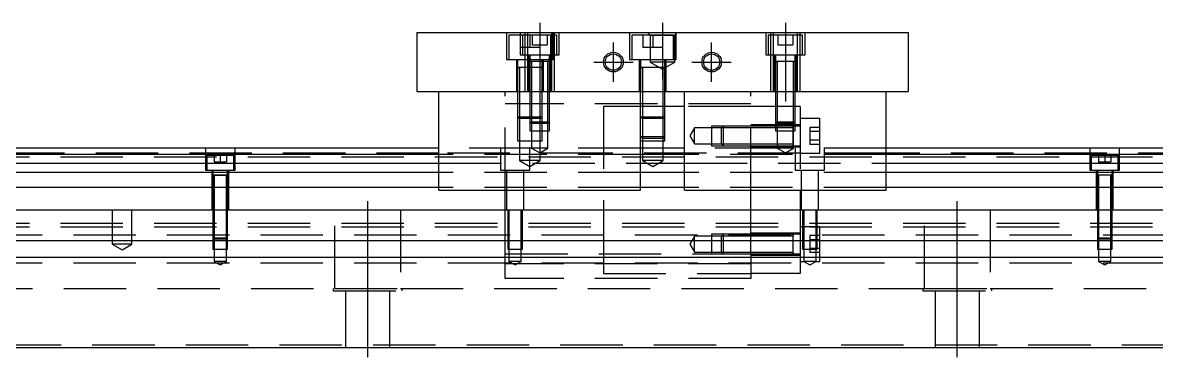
# Model space of a CAD drawing. Extents: x -11 to 902, y -261 to 77.
# Drawn here: x 219.8 to 450.5, y -220.8 to -152.8 of the extents above; entities that cross this region are included whole.
import ezdxf

# ---------------------------------------------------------------- set-up
doc = ezdxf.new("R2010")
doc.units = 0
doc.linetypes.add('CENTER', pattern=[50.8, 31.75, -6.35, 6.35, -6.35])
doc.linetypes.add('DASHED', pattern=[19.05, 12.7, -6.35])
doc.layers.get('0').update_dxf_attribs({"linetype": 'CONTINUOUS'})
doc.layers.add('CENTER', color=1, linetype='CENTER')

msp = doc.modelspace()

# ---------------------------------------------------------------- linework, layer by layer
at = {"color": 7, "linetype": 'CONTINUOUS'}
for p, q in [((300, -154.8), (400, -154.8)), ((300, -154.8), (300, -166.8)), ((400, -154.8), (400, -166.8)), ((300, -166.8), (400, -166.8)), ((304.5, -186.8), (304.5, -166.8)), ((345.5, -186.8), (345.5, -166.8)), ((354.5, -186.8), (354.5, -166.8)), ((395.5, -186.8), (395.5, -166.8)), ((304.5, -178.3), (0, -178.3)), ((304.5, -179.552272), (0, -179.552272)), ((354.5, -178.3), (345.5, -178.3)), ((354.5, -179.552272), (345.5, -179.552272)), ((700, -178.3), (395.5, -178.3)), ((700, -179.552272), (395.5, -179.552272)), ((0, -181.32668), (304.5, -181.32668)), ((345.5, -181.32668), (354.5, -181.32668)), ((395.5, -181.32668), (700, -181.32668)), ((304.5, -183.223076), (0, -183.223076)), ((354.5, -183.223076), (345.5, -183.223076)), ((700, -183.223076), (395.5, -183.223076)), ((304.5, -186.277372), (0, -186.277372)), ((304.5, -186.8), (345.5, -186.8)), ((354.5, -186.277372), (345.5, -186.277372)), ((354.5, -186.8), (395.5, -186.8)), ((700, -186.277372), (395.5, -186.277372)), ((0, -190.8), (700, -190.8)), ((700, -197.1), (0, -197.1)), ((700, -200.5), (0, -200.5)), ((0, -218.8), (700, -218.8))]:
    msp.add_line(p, q, dxfattribs=at)
at = {"color": 3, "linetype": 'DASHED'}
for p, q in [((318.25, -154.8), (318.25, -160.3)), ((321.5, -155.3), (318.75, -155.3)), ((318.75, -155.3), (318.75, -160.3)), ((321, -154.8), (321, -159.3)), ((328.5, -155.3), (321.5, -155.3)), ((321.5, -155.3), (321.5, -159.3)), ((322.000006, -154.8), (322.000006, -155.3)), ((322.000006, -155.3), (322.000006, -159.3)), ((322.5, -154.8), (322.5, -166.8)), ((323, -155.3), (323, -157.8)), ((323.5, -155.3), (323.5, -157.3)), ((325, -155.3), (325, -157.3)), ((326.5, -155.3), (326.5, -157.3)), ((327.25, -159.3), (327.25, -155.3)), ((327.5, -166.8), (327.5, -154.8)), ((327.75, -160.3), (327.75, -154.8)), ((327.999994, -155.3), (327.999994, -154.8)), ((327.999994, -159.3), (327.999994, -155.3)), ((328.5, -159.3), (328.5, -155.3)), ((329, -159.3), (329, -154.8)), ((343.25, -154.8), (343.25, -160.3)), ((352.25, -155.3), (343.75, -155.3)), ((343.75, -155.3), (343.75, -160.3)), ((346, -155.3), (346, -157.8)), ((347.5, -155.3), (347, -154.8)), ((347.5, -155.3), (347.5, -160.8)), ((347.5, -155.3), (352.5, -155.3)), ((348, -155.3), (348, -157.8)), ((350, -155.3), (350, -157.8)), ((352.25, -160.3), (352.25, -155.3)), ((352.5, -155.3), (353, -154.8)), ((352.5, -160.8), (352.5, -155.3)), ((352.75, -160.3), (352.75, -154.8)), ((371, -154.8), (371, -159.3)), ((378.5, -155.3), (371.5, -155.3)), ((371.5, -155.3), (371.5, -159.3)), ((372.000006, -154.8), (372.000006, -155.3)), ((372.000006, -155.3), (372.000006, -159.3)), ((372.5, -154.8), (372.5, -166.8)), ((373.5, -155.3), (373.5, -157.3)), ((375, -155.3), (375, -157.3)), ((376.5, -155.3), (376.5, -157.3)), ((377.5, -166.8), (377.5, -154.8)), ((377.999994, -155.3), (377.999994, -154.8)), ((377.999994, -159.3), (377.999994, -155.3)), ((378.5, -159.3), (378.5, -155.3)), ((379, -159.3), (379, -154.8)), ((321, -157.8), (323, -157.8)), ((323, -157.8), (325, -157.8)), ((323.5, -157.3), (325, -157.3)), ((325, -157.3), (326.5, -157.3)), ((325, -157.3), (325, -157.8)), ((346, -157.8), (348, -157.8)), ((348, -157.8), (350, -157.8)), ((373.5, -157.3), (375, -157.3)), ((375, -157.3), (376.5, -157.3)), ((318.25, -160.3), (327.75, -160.3)), ((320.25, -160.3), (320.25, -166.8)), ((320.5, -160.3), (320.5, -161.9)), ((321, -159.3), (329, -159.3)), ((322.000006, -159.3), (322.000006, -166.8)), ((322.75, -159.3), (322.75, -166.8)), ((327.000006, -160.7), (322.999994, -160.7)), ((327.000006, -160.7), (322.999994, -160.7)), ((327.000006, -160.7), (322.999994, -160.7)), ((323, -159.3), (323, -160.7)), ((323, -160.695), (323, -160.7)), ((323.216708, -160.7), (323, -160.7)), ((323, -160.7), (323, -166.8)), ((323, -160.7), (323, -160.705)), ((326.783332, -160.7), (323.216708, -160.7)), ((323.35, -160.7), (323.35, -166.8)), ((325.5, -160.7), (325.5, -160.3)), ((325.5, -161.9), (325.5, -160.7)), ((325.75, -166.8), (325.75, -160.3)), ((326.65, -166.8), (326.65, -160.7)), ((327, -160.7), (326.783332, -160.7)), ((327, -160.7), (327, -159.3)), ((327, -160.7), (327, -160.695)), ((327, -166.8), (327, -160.7)), ((327, -160.705), (327, -160.7)), ((327.25, -166.8), (327.25, -159.3)), ((327.999994, -166.8), (327.999994, -159.3)), ((343.25, -160.3), (352.75, -160.3)), ((345.25, -160.3), (345.25, -166.8)), ((345.5, -160.3), (345.5, -161.9)), ((352.5, -160.8), (347.5, -160.8)), ((347.5, -160.8), (350, -162.243376)), ((350, -162.243376), (352.5, -160.8)), ((350.5, -161.9), (350.5, -160.3)), ((350.75, -166.8), (350.75, -160.3)), ((371, -159.3), (379, -159.3)), ((372.000006, -159.3), (372.000006, -166.8)), ((372.75, -159.3), (372.75, -166.8)), ((377.000006, -160.7), (372.999994, -160.7)), ((377.000006, -160.7), (372.999994, -160.7)), ((377.000006, -160.7), (372.999994, -160.7)), ((377.000006, -160.7), (372.999994, -160.7)), ((373, -159.3), (373, -160.7)), ((373, -160.695), (373, -160.7)), ((373, -160.7), (373.216462, -160.7)), ((373.216708, -160.7), (373, -160.7)), ((373, -160.7), (373, -160.705)), ((373, -160.7), (373, -166.8)), ((376.783332, -160.7), (373.216708, -160.7)), ((373.35, -160.7), (373.35, -166.8)), ((376.65, -166.8), (376.65, -160.7)), ((377, -160.7), (376.783332, -160.7)), ((376.783538, -160.7), (377, -160.7)), ((377, -160.7), (377, -159.3)), ((377, -160.7), (377, -160.695)), ((377, -160.705), (377, -160.7)), ((377, -166.8), (377, -160.7)), ((377.25, -166.8), (377.25, -159.3)), ((377.999994, -166.8), (377.999994, -159.3)), ((325.500006, -161.9), (320.499994, -161.9)), ((322.000006, -161.9), (320.499994, -161.9)), ((320.5, -161.895), (320.5, -161.9)), ((320.5, -161.9), (320.757448, -161.9)), ((320.757468, -161.9), (320.5, -161.9)), ((320.5, -161.9), (320.5, -161.905)), ((320.5, -161.9), (320.5, -166.8)), ((321.999766, -161.9), (320.757468, -161.9)), ((320.9, -161.9), (320.9, -166.8)), ((323, -161.9), (321.999766, -161.9)), ((323, -161.9), (322.000006, -161.9)), ((323.35, -161.9), (323, -161.9)), ((323.350064, -161.9), (323, -161.9)), ((325.500006, -161.9), (323.35, -161.9)), ((325.242552, -161.9), (323.350064, -161.9)), ((325.1, -166.8), (325.1, -161.9)), ((325.5, -161.9), (325.242552, -161.9)), ((325.242602, -161.9), (325.5, -161.9)), ((325.5, -161.9), (325.5, -161.895)), ((325.5, -161.905), (325.5, -161.9)), ((325.5, -166.8), (325.5, -161.9)), ((350.500006, -161.9), (345.499994, -161.9)), ((350.500006, -161.9), (345.499994, -161.9)), ((345.5, -161.895), (345.5, -161.9)), ((345.5, -161.9), (345.757448, -161.9)), ((345.757468, -161.9), (345.5, -161.9)), ((345.5, -161.9), (345.5, -166.8)), ((345.5, -161.9), (345.5, -161.905)), ((350.242552, -161.9), (345.757468, -161.9)), ((345.9, -161.9), (345.9, -166.8)), ((350.1, -166.8), (350.1, -161.9)), ((350.5, -161.9), (350.242552, -161.9)), ((350.242602, -161.9), (350.5, -161.9)), ((350.5, -161.9), (350.5, -161.895)), ((350.5, -166.8), (350.5, -161.9)), ((350.5, -161.905), (350.5, -161.9)), ((318, -186.8), (318, -166.8)), ((320.5, -166.8), (320.5, -171.9)), ((320.500006, -166.8), (320.500006, -171.900006)), ((320.9, -166.8), (320.9, -172.3)), ((323, -166.8), (323, -172.95)), ((323.000006, -166.8), (323.000002, -172.95)), ((323.35, -166.8), (323.35, -173.3)), ((325.1, -172.3), (325.1, -166.8)), ((325.499994, -171.900006), (325.499994, -166.8)), ((325.5, -171.9), (325.5, -166.8)), ((326.65, -173.3), (326.65, -166.8)), ((326.999998, -172.95), (326.999994, -166.8)), ((327, -172.95), (327, -166.8)), ((345.9, -166.8), (345.9, -172.3)), ((350.1, -172.3), (350.1, -166.8)), ((350.499994, -171.900006), (350.499994, -166.8)), ((350.5, -171.9), (350.5, -166.8)), ((368, -186.8), (368, -166.8)), ((373, -166.8), (373, -172.95)), ((373.000006, -166.8), (373.000006, -172.950006)), ((373.35, -166.8), (373.35, -173.3)), ((376.65, -173.3), (376.65, -166.8)), ((376.999994, -172.950006), (376.999994, -166.8)), ((377, -172.95), (377, -166.8)), ((368, -169.3), (318, -169.3)), ((338, -169.8), (338, -200.5)), ((345.5, -169.8), (338, -169.8)), ((345.9, -169.8), (345.5, -169.8)), ((350.1, -169.8), (345.9, -169.8)), ((350.5, -169.8), (350.1, -169.8)), ((354.5, -169.8), (350.5, -169.8)), ((368, -169.8), (354.5, -169.8)), ((373, -169.8), (368, -169.8)), ((373.35, -169.8), (373, -169.8)), ((376.65, -169.8), (373.35, -169.8)), ((377, -169.8), (376.65, -169.8)), ((378, -169.8), (377, -169.8)), ((378, -169.8), (378, -186.8)), ((320.5, -171.9), (323, -171.9)), ((320.5, -171.9), (320.9, -172.3)), ((320.500006, -171.900006), (320.500006, -176.8)), ((323, -172.3), (320.9, -172.3)), ((320.9, -172.3), (320.9, -176.8)), ((323, -171.9), (323.35, -171.9)), ((323.35, -172.3), (323, -172.3)), ((323, -172.95), (327, -172.95)), ((323, -172.95), (323.35, -173.3)), ((323.000002, -172.95), (323.000006, -174.8)), ((323.35, -171.9), (325.5, -171.9)), ((325.1, -172.3), (323.35, -172.3)), ((325.1, -172.3), (325.5, -171.9)), ((325.1, -176.8), (325.1, -172.3)), ((325.499994, -173.3), (325.499994, -171.900006)), ((326.65, -173.3), (327, -172.95)), ((326.999994, -174.8), (326.999998, -172.95)), ((345.5, -171.9), (350.5, -171.9)), ((345.5, -171.9), (345.9, -172.3)), ((350.1, -172.3), (345.9, -172.3)), ((345.9, -172.3), (345.9, -176.8)), ((350.1, -172.3), (350.5, -171.9)), ((350.1, -176.8), (350.1, -172.3)), ((350.499994, -176.8), (350.499994, -171.900006)), ((373, -172.95), (377, -172.95)), ((373, -172.95), (373.35, -173.3)), ((373.000006, -172.950006), (373.000006, -174.8)), ((376.65, -173.3), (377, -172.95)), ((376.999994, -174.8), (376.999994, -172.950006)), ((382, -172.3), (378, -172.3)), ((382, -179.3), (382, -172.3)), ((323.000006, -174.8), (326.999994, -174.8)), ((326.65, -173.3), (323.35, -173.3)), ((323.35, -173.3), (323.35, -174.8)), ((323.35, -174.8), (323.35, -178.3)), ((325.499994, -174.8), (325.499994, -173.3)), ((325.499994, -176.8), (325.499994, -174.8)), ((326.65, -174.8), (326.65, -173.3)), ((326.65, -178.3), (326.65, -174.8)), ((356.5, -174.15), (355.547372, -175.8)), ((356.5, -177.45), (356.5, -174.15)), ((360, -174.15), (356.5, -174.15)), ((362.35, -173.800002), (360, -173.800006)), ((360, -173.800006), (360, -177.799994)), ((362, -174.15), (360, -174.15)), ((362.35, -173.8), (362, -174.15)), ((362, -177.45), (362, -174.15)), ((368, -174.15), (362, -174.15)), ((362.35, -173.8), (362.35, -177.8)), ((368, -173.8), (362.35, -173.8)), ((368, -173.800006), (362.35, -173.800002)), ((378, -173.55), (368, -173.55)), ((373.000006, -173.8), (368, -173.8)), ((373.000006, -174.15), (368, -174.15)), ((376.6, -173.8), (373.000006, -173.8)), ((376.6, -174.15), (373.000006, -174.15)), ((373.000006, -174.8), (376.999994, -174.8)), ((376.65, -173.3), (373.35, -173.3)), ((373.35, -173.3), (373.35, -174.8)), ((373.35, -174.8), (373.35, -178.3)), ((376.6, -173.8), (376.595, -173.8)), ((376.6, -174.8), (376.6, -173.799994)), ((376.6, -175.8), (376.6, -173.799994)), ((376.6, -177.800006), (376.6, -173.799994)), ((376.999994, -173.8), (376.6, -173.8)), ((376.605, -173.8), (376.6, -173.8)), ((376.6, -177.800006), (376.6, -174.8)), ((376.65, -174.8), (376.65, -173.3)), ((376.65, -178.3), (376.65, -174.8)), ((378, -173.8), (376.999994, -173.8)), ((380, -174.06795), (380, -174.933974)), ((382, -174.06795), (380, -174.06795)), ((382, -174.933974), (380, -174.933974)), ((380, -174.933974), (380, -176.666026)), ((320.500006, -176.8), (325.499994, -176.8)), ((320.9, -176.8), (320.9, -180.8)), ((325.1, -180.8), (325.1, -176.8)), ((345.5, -175.9), (350.5, -175.9)), ((345.5, -175.9), (345.9, -176.3)), ((345.500006, -176.8), (350.499994, -176.8)), ((350.1, -176.3), (345.9, -176.3)), ((345.9, -176.8), (345.9, -180.8)), ((350.1, -176.3), (350.5, -175.9)), ((350.1, -180.8), (350.1, -176.8)), ((355.547372, -175.8), (356.5, -177.45)), ((356.5, -177.45), (360, -177.45)), ((360, -177.45), (362, -177.45)), ((362, -177.45), (368, -177.45)), ((362, -177.45), (362.35, -177.8)), ((362, -177.45), (368, -177.45)), ((368, -177.45), (376.6, -177.45)), ((380, -176.666026), (380, -177.53205)), ((382, -176.666026), (380, -176.666026)), ((382, -177.53205), (380, -177.53205)), ((304.5, -179.3), (40.5, -179.3)), ((257, -178.3), (257, -182.8)), ((262.75, -179.8), (257.25, -179.8)), ((257.25, -179.8), (257.25, -182.8)), ((258.75, -179.8), (258.75, -181.1)), ((260, -179.8), (260, -181.1)), ((261.25, -179.8), (261.25, -181.1)), ((262.75, -182.8), (262.75, -179.8)), ((263, -182.8), (263, -178.3)), ((323.35, -178.3), (304.5, -178.3)), ((338, -179.3), (304.5, -179.3)), ((345.5, -179.552272), (304.5, -179.552272)), ((317, -178.3), (317, -182.8)), ((323, -182.8), (323, -178.3)), ((326.65, -178.3), (323.35, -178.3)), ((323.35, -178.3), (325, -179.252628)), ((325, -179.252628), (326.65, -178.3)), ((345.5, -178.3), (326.65, -178.3)), ((378, -179.3), (338, -179.3)), ((373.35, -178.3), (354.5, -178.3)), ((395.5, -179.552272), (354.5, -179.552272)), ((360, -177.799994), (362.35, -177.799998)), ((362.35, -177.799998), (368, -177.799994)), ((362.35, -177.8), (368, -177.799998)), ((368, -177.799998), (376.605, -177.8)), ((368, -178.05), (378, -178.05)), ((376.65, -178.3), (373.35, -178.3)), ((373.35, -178.3), (375, -179.252628)), ((375, -179.252628), (376.65, -178.3)), ((376.595, -177.8), (378, -177.8)), ((395.5, -178.3), (376.65, -178.3)), ((377, -178.3), (377, -182.8)), ((378, -179.3), (382, -179.3)), ((395.5, -179.3), (382, -179.3)), ((383, -182.8), (383, -178.3)), ((650.005, -179.3), (395.5, -179.3)), ((437, -178.3), (437, -182.8)), ((442.75, -179.8), (437.25, -179.8)), ((437.25, -179.8), (437.25, -182.8)), ((438.75, -179.8), (438.75, -181.1)), ((440, -179.8), (440, -181.1)), ((441.25, -179.8), (441.25, -181.1)), ((442.75, -182.8), (442.75, -179.8)), ((443, -182.8), (443, -178.3)), ((36.995, -180.05), (649.995, -180.05)), ((258.75, -181.1), (260, -181.1)), ((260, -181.1), (261.25, -181.1)), ((304.5, -181.32668), (345.5, -181.32668)), ((325.1, -180.8), (320.9, -180.8)), ((320.9, -180.8), (323, -182.012436)), ((323, -182.012436), (325.1, -180.8)), ((350.1, -180.8), (345.9, -180.8)), ((345.9, -180.8), (348, -182.012436)), ((348, -182.012436), (350.1, -180.8)), ((354.5, -181.32668), (395.5, -181.32668)), ((438.75, -181.1), (440, -181.1)), ((440, -181.1), (441.25, -181.1)), ((257, -182.8), (263, -182.8)), ((258.25, -182.8), (258.25, -190.8)), ((261.500006, -183.8), (258.499994, -183.8)), ((259.998804, -183.8), (258.499994, -183.8)), ((261.500006, -183.8), (258.499994, -183.8)), ((258.5, -182.8), (258.5, -183.8)), ((258.5, -183.795), (258.5, -183.8)), ((258.5, -183.8), (258.62467, -183.8)), ((258.624678, -183.8), (258.5, -183.8)), ((258.5, -183.8), (258.5, -190.8)), ((258.5, -183.8), (258.5, -183.805)), ((258.62467, -183.8), (261.375392, -183.8)), ((259.998804, -183.8), (258.624678, -183.8)), ((258.75, -183.8), (258.75, -190.8)), ((261.500006, -183.8), (259.998804, -183.8)), ((261.37533, -183.8), (259.998804, -183.8)), ((261.25, -190.8), (261.25, -183.8)), ((261.5, -183.8), (261.37533, -183.8)), ((261.375392, -183.8), (261.5, -183.8)), ((261.5, -183.8), (261.5, -182.8)), ((261.5, -183.8), (261.5, -183.795)), ((261.5, -190.8), (261.5, -183.8)), ((261.5, -183.805), (261.5, -183.8)), ((261.75, -190.8), (261.75, -182.8)), ((345.5, -183.223076), (304.5, -183.223076)), ((317, -182.8), (323, -182.8)), ((318.25, -182.8), (318.25, -190.8)), ((321.75, -190.8), (321.75, -182.8)), ((395.5, -183.223076), (354.5, -183.223076)), ((377, -182.8), (383, -182.8)), ((378.25, -182.8), (378.25, -190.8)), ((381.75, -190.8), (381.75, -182.8)), ((437, -182.8), (443, -182.8)), ((438.25, -182.8), (438.25, -190.8)), ((439.998804, -183.8), (438.499994, -183.8)), ((438.5, -182.8), (438.5, -183.8)), ((438.5, -183.795), (438.5, -183.8)), ((438.624678, -183.8), (438.5, -183.8)), ((438.5, -183.8), (438.5, -183.805)), ((438.5, -183.8), (438.5, -190.8)), ((439.998804, -183.8), (438.624678, -183.8)), ((438.75, -183.8), (438.75, -190.8)), ((441.500006, -183.8), (439.998804, -183.8)), ((441.37533, -183.8), (439.998804, -183.8)), ((441.25, -190.8), (441.25, -183.8)), ((441.5, -183.8), (441.37533, -183.8)), ((441.5, -183.8), (441.5, -182.8)), ((441.5, -183.8), (441.5, -183.795)), ((441.5, -183.805), (441.5, -183.8)), ((441.5, -190.8), (441.5, -183.8)), ((441.75, -190.8), (441.75, -182.8)), ((345.5, -186.277372), (304.5, -186.277372)), ((318, -190.8), (318, -186.8)), ((395.5, -186.277372), (354.5, -186.277372)), ((368, -190.8), (368, -186.8)), ((378, -186.8), (378, -190.8)), ((238, -190.8), (238, -197.8)), ((242, -197.8), (242, -190.8)), ((258.5, -190.8), (258.5, -196.55)), ((258.500006, -190.8), (258.500002, -196.55)), ((258.75, -190.8), (258.75, -196.8)), ((261.25, -196.8), (261.25, -190.8)), ((261.499998, -196.55), (261.499994, -190.8)), ((261.5, -196.55), (261.5, -190.8)), ((283.291796, -206.8), (283.291796, -190.8)), ((296.708204, -190.8), (296.708204, -206.8)), ((318, -197.1), (318, -190.8)), ((318.500006, -190.8), (318.500006, -197.1)), ((318.75, -190.8), (318.75, -198.8)), ((321.25, -198.8), (321.25, -190.8)), ((321.499994, -197.1), (321.499994, -190.8)), ((368, -197.1), (368, -190.8)), ((378, -190.8), (378, -197.1)), ((378.500006, -190.8), (378.500006, -197.1)), ((378.75, -190.8), (378.75, -198.8)), ((381.25, -198.8), (381.25, -190.8)), ((381.499994, -197.1), (381.499994, -190.8)), ((403.291796, -206.8), (403.291796, -190.8)), ((416.708204, -190.8), (416.708204, -206.8)), ((438.5, -190.8), (438.5, -196.55)), ((438.500006, -190.8), (438.500002, -196.55)), ((438.75, -190.8), (438.75, -196.8)), ((441.25, -196.8), (441.25, -190.8)), ((441.499998, -196.55), (441.499994, -190.8)), ((441.5, -196.55), (441.5, -190.8)), ((36.995, -193.55), (649.995, -193.55)), ((700, -195.95), (0, -195.95)), ((36.995, -194.3), (649.995, -194.3)), ((362.35, -195.800002), (360, -195.800006)), ((360, -195.800006), (360, -199.799994)), ((362.35, -195.8), (362, -196.15)), ((362.35, -195.8), (362.35, -199.8)), ((368, -195.8), (362.35, -195.8)), ((368, -195.800006), (362.35, -195.800002)), ((378, -195.55), (368, -195.55)), ((376.6, -195.8), (368, -195.8)), ((376.6, -195.8), (376.595, -195.8)), ((376.6, -197.1), (376.6, -195.799994)), ((376.6, -197.8), (376.6, -195.799994)), ((376.6, -199.800006), (376.6, -195.799994)), ((376.6, -195.8), (376.6, -196.016668)), ((376.6, -196.016708), (376.6, -195.8)), ((376.605, -195.8), (376.6, -195.8)), ((378, -195.8), (376.6, -195.8)), ((376.6, -197.099824), (376.6, -196.016708)), ((378.500006, -194.3), (378, -194.3)), ((381.499994, -194.3), (378.500006, -194.3)), ((380, -196.06795), (380, -196.933974)), ((382, -196.06795), (380, -196.06795)), ((382, -194.3), (381.499994, -194.3)), ((382, -197.1), (382, -194.3)), ((242, -197.8), (238, -197.8)), ((238, -197.8), (240, -198.9547)), ((240, -198.9547), (242, -197.8)), ((258.5, -196.55), (261.5, -196.55)), ((258.5, -196.55), (258.75, -196.8)), ((258.500002, -196.55), (258.500006, -197.1)), ((258.500006, -197.1), (258.500006, -198.8)), ((261.25, -196.8), (258.75, -196.8)), ((258.75, -196.8), (258.75, -198.8)), ((261.25, -196.8), (261.5, -196.55)), ((261.25, -198.8), (261.25, -196.8)), ((261.499994, -197.1), (261.499998, -196.55)), ((261.499994, -198.8), (261.499994, -197.1)), ((318, -199.8), (318, -197.1)), ((318.500006, -197.1), (318.500006, -198.8)), ((321.499994, -198.8), (321.499994, -197.1)), ((356.5, -196.15), (355.547372, -197.8)), ((355.547372, -197.8), (356.5, -199.45)), ((356.5, -199.45), (356.5, -196.15)), ((360, -196.15), (356.5, -196.15)), ((362, -196.15), (360, -196.15)), ((362, -199.45), (362, -196.15)), ((368, -196.15), (362, -196.15)), ((376.6, -196.15), (368, -196.15)), ((368, -199.8), (368, -197.1)), ((376.6, -197.59999), (376.6, -197.099824)), ((376.6, -197.659954), (376.6, -197.1)), ((376.6, -198.00001), (376.6, -197.59999)), ((376.6, -197.940046), (376.6, -197.659954)), ((376.6, -199.79932), (376.6, -197.940046)), ((376.6, -199.583332), (376.6, -198.00001)), ((378, -197.1), (378, -200.5)), ((378.500006, -197.1), (378.500006, -198.8)), ((380, -196.933974), (380, -198.666026)), ((382, -196.933974), (380, -196.933974)), ((381.499994, -198.8), (381.499994, -197.1)), ((382, -200.5), (382, -197.1)), ((438.5, -196.55), (441.5, -196.55)), ((438.5, -196.55), (438.75, -196.8)), ((438.500002, -196.55), (438.500006, -197.1)), ((438.500006, -197.1), (438.500006, -198.8)), ((441.25, -196.8), (438.75, -196.8)), ((438.75, -196.8), (438.75, -198.8)), ((441.25, -196.8), (441.5, -196.55)), ((441.25, -198.8), (441.25, -196.8)), ((441.499994, -197.1), (441.499998, -196.55)), ((441.499994, -198.8), (441.499994, -197.1)), ((258.500006, -198.8), (261.499994, -198.8)), ((258.75, -198.8), (258.75, -201.3)), ((261.25, -201.3), (261.25, -198.8)), ((318, -199.8), (368, -199.8)), ((318, -200.5), (318, -199.8)), ((318, -204.8), (318, -200.5)), ((318.500006, -198.8), (321.499994, -198.8)), ((318.75, -198.8), (318.75, -201.3)), ((321.25, -201.3), (321.25, -198.8)), ((338, -200.5), (338, -203.8)), ((356.5, -199.45), (360, -199.45)), ((360, -199.45), (362, -199.45)), ((362, -199.45), (368, -199.45)), ((362, -199.45), (362.35, -199.8)), ((368, -199.45), (376.6, -199.45)), ((368, -199.8), (368, -200.5)), ((368, -199.8), (376.6, -199.8)), ((368, -200.05), (378, -200.05)), ((368, -200.5), (368, -204.8)), ((376.595, -199.8), (376.6, -199.8)), ((376.6, -199.583292), (376.6, -199.8)), ((376.6, -199.8), (376.6, -199.583332)), ((376.6, -199.800006), (376.6, -199.79932)), ((376.6, -199.8), (376.605, -199.8)), ((376.6, -199.8), (378, -199.8)), ((378, -200.5), (378, -203.8)), ((378.500006, -198.8), (381.499994, -198.8)), ((378.75, -198.8), (378.75, -201.3)), ((382, -198.666026), (380, -198.666026)), ((380, -198.666026), (380, -199.53205)), ((382, -199.53205), (380, -199.53205)), ((381.25, -201.3), (381.25, -198.8)), ((382, -201.3), (382, -200.5)), ((438.500006, -198.8), (441.499994, -198.8)), ((438.75, -198.8), (438.75, -201.3)), ((441.25, -201.3), (441.25, -198.8)), ((700, -201.65), (0, -201.65)), ((261.25, -201.3), (258.75, -201.3)), ((258.75, -201.3), (260, -202.021688)), ((260, -202.021688), (261.25, -201.3)), ((368, -201.808332), (318, -201.808332)), ((321.25, -201.3), (318.75, -201.3)), ((318.75, -201.3), (320, -202.021688)), ((320, -202.021688), (321.25, -201.3)), ((378, -201.3), (378.75, -201.3)), ((381.25, -201.3), (378.75, -201.3)), ((378.75, -201.3), (380, -202.021688)), ((380, -202.021688), (381.25, -201.3)), ((381.25, -201.3), (382, -201.3)), ((441.25, -201.3), (438.75, -201.3)), ((438.75, -201.3), (440, -202.021688)), ((440, -202.021688), (441.25, -201.3)), ((368, -204.8), (318, -204.8)), ((338, -203.8), (368, -203.8)), ((378, -203.8), (368, -203.8)), ((56.708204, -206.8), (283.291796, -206.8)), ((283, -206.8), (283, -207.3)), ((283, -207.3), (297, -207.3)), ((283.291796, -206.8), (296.708204, -206.8)), ((285.5, -207.3), (285.5, -218.8)), ((294.5, -218.8), (294.5, -207.3)), ((296.708204, -206.8), (403.291796, -206.8)), ((297, -207.3), (297, -206.8)), ((403, -206.8), (403, -207.3)), ((403, -207.3), (417, -207.3)), ((403.291796, -206.8), (416.708204, -206.8)), ((405.5, -207.3), (405.5, -218.8)), ((414.5, -218.8), (414.5, -207.3)), ((416.708204, -206.8), (643.291796, -206.8)), ((417, -207.3), (417, -206.8)), ((62.499994, -218.3), (700, -218.3))]:
    msp.add_line(p, q, dxfattribs=at)
at = {"color": 3, "linetype": 'CONTINUOUS'}
for centre in [(340, -160.8), (360, -160.8)]:
    msp.add_circle(centre, 2, dxfattribs=at)
at = {"color": 7, "linetype": 'CONTINUOUS'}
for centre in [(340, -160.8), (360, -160.8)]:
    msp.add_circle(centre, 1.65, dxfattribs=at)
at = {"layer": 'CENTER', "color": 1, "linetype": 'CENTER'}
for p, q in [((325, -152.8), (325, -168.8)), ((350, -152.8), (350, -164.243376)), ((375, -152.8), (375, -168.8)), ((340, -164.8), (340, -156.8)), ((360, -164.8), (360, -156.8)), ((336, -160.8), (344, -160.8)), ((356, -160.8), (364, -160.8)), ((290, -220.8), (290, -188.8)), ((410, -220.8), (410, -188.8))]:
    msp.add_line(p, q, dxfattribs=at)

doc.saveas('drawing.dxf')
